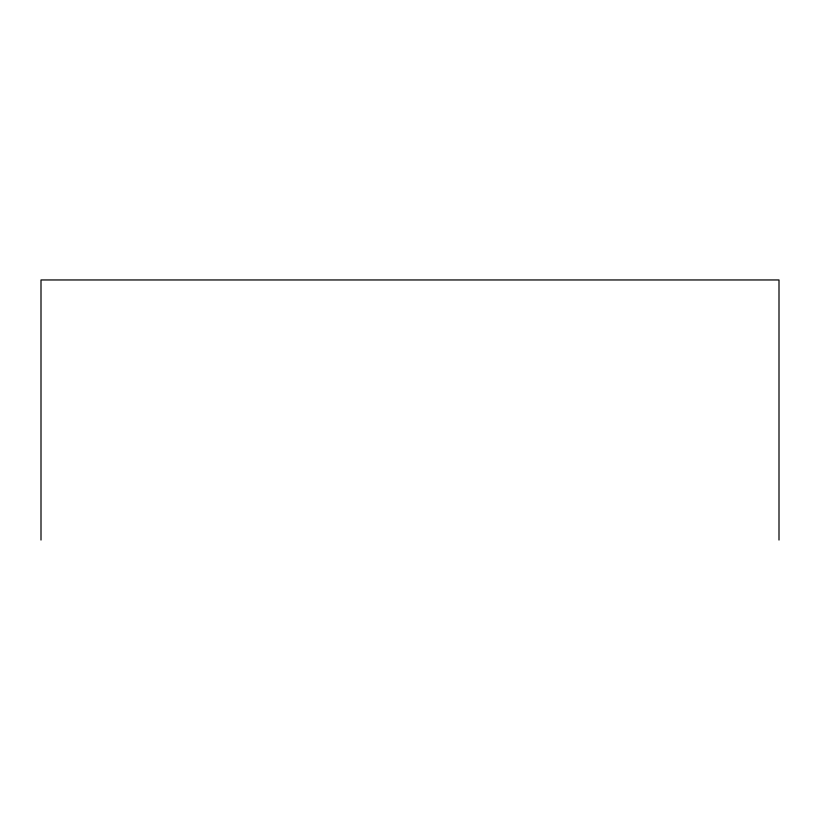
<?xml version="1.0" encoding="UTF-8"?>
<svg xmlns="http://www.w3.org/2000/svg" width="820" height="820" viewBox="0 0 820 820"><rect width="100%" height="100%" fill="white"/><g stroke="black" fill="none" stroke-linecap="round" stroke-linejoin="round"><path stroke-width="1.23" d="M779 540.042L779 279.958L41 279.958L41 540.042"/></g></svg>
